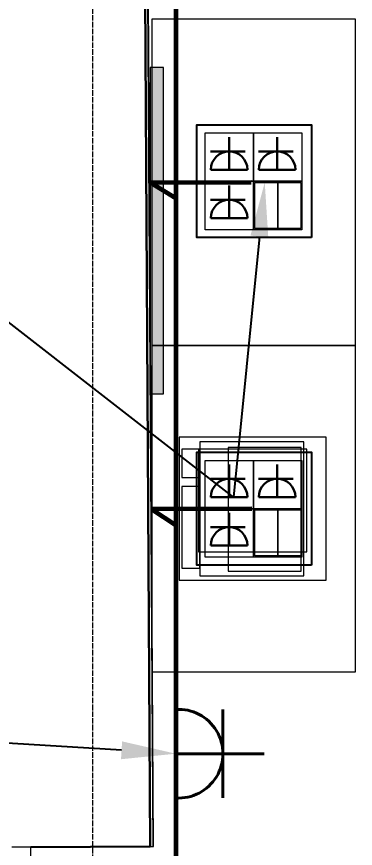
# Model space of a CAD drawing. Header units: millimetres. Extents: x -32 to 417638015, y -35 to 175284279.
# Drawn here: x 1344176 to 1345423, y 82275 to 85334 of the extents above; entities that cross this region are included whole.
import ezdxf
from ezdxf import colors
from ezdxf.entities.mleader import LeaderData, LeaderLine
from ezdxf.math import Vec2, Vec3

# ---------------------------------------------------------------- set-up
doc = ezdxf.new("R2010")
doc.units = ezdxf.units.MM
doc.linetypes.add('ADSK_Линия сетки', pattern=[25, 20, -2.5, 0, -2.5])
for name, color, linetype, lineweight in [('_ЭМ_В полу', 26, 'Кабель в трубе', 60), ('_ЭМ_гофра', 5, 'Continuous', 60), ('Двери', 7, 'Continuous', 9), ('Оси', 253, 'Continuous', 9), ('Стены несущие', 7, 'Continuous', 30), ('Стены отделка', 7, 'Continuous', 30), ('Стены штриховка', 7, 'Continuous', 9), ('ТХ', 5, 'Continuous', 0), ('ТХ_Задание ЭОМ_СС', 6, 'Continuous', 0), ('ШТРИХОВКА', 252, 'Continuous', 15), ('Электро', 250, 'Continuous', 25), ('ЭМ', 5, 'Continuous', 40), ('ЭОМ_Кабель для СУП', 150, 'Continuous', 9)]:
    doc.layers.add(name, color=color, linetype=linetype, lineweight=lineweight)
doc.layers.add('_ЭМ_Надписи', color=7, linetype='Continuous')
doc.layers.add('ВНУТРЯНКА', color=1, linetype='Continuous')
doc.layers.add('PDF _ЭОМ _розетки', color=7, linetype='Continuous', true_color=0xeb0000)
doc.styles.add('ЭОМ', font='isocpeur.ttf', dxfattribs={"width": 0.85, "height": 250})
doc.linetypes.add('Кабель в трубе', pattern='A,8,[133,ltypeshp.shx,S=1,R=0,X=10,Y=1.3],-3,[130,ltypeshp.shx,S=1.5,R=-45,X=-1.5,Y=0],8', length=19)

# ---------------------------------------------------------------- blocks, each defined once
blk = doc.blocks.new('_ЭМ_ТХ2_4 Этаж')
at = {"lineweight": 0}
h = blk.add_hatch(color=8, dxfattribs=at)
h.dxf.hatch_style = 1
h.paths.add_polyline_path([(55475.4, 32183.8), (55525.4, 32183.8), (55525.4, 33383.8), (55475.4, 33383.8)])
at = {"color": 8, "lineweight": 0}
blk.add_lwpolyline([(55475.4, 32183.8), (55525.4, 32183.8), (55525.4, 33383.8), (55475.4, 33383.8), (55475.4, 32183.8)], dxfattribs=at)
at = {"layer": 'ТХ', "color": 8}
for points in [[(55481.5, 33560.9), (55481.5, 32360.9), (56231.5, 32360.9), (56231.5, 33560.9)], [(55481.5, 32360.9), (55481.5, 31160.9), (56231.5, 31160.9), (56231.5, 32360.9)], [(56124.5, 31497.9), (56124.5, 32024), (55582.1, 32024), (55582.1, 31497.9)], [(56042.3, 31514.4), (56042.3, 32007.5), (55658.8, 32007.5), (55658.8, 31514.4)], [(55658.8, 31876), (55658.8, 31980.1), (55593, 31980.1), (55593, 31876)], [(55653.3, 31980.1), (55653.3, 31602), (56053.3, 31602), (56053.3, 31980.1)], [(56031.4, 31530.8), (56031.4, 31985.6), (55762.9, 31985.6), (55762.9, 31530.8)], [(55658.8, 31541.8), (55658.8, 31843.1), (55593, 31843.1), (55593, 31541.8)]]:
    blk.add_lwpolyline(points, close=True, dxfattribs=at)
blk = doc.blocks.new('План 4 этажа')
at = {"layer": 'Двери', "color": 8}
for p, q in [((49127.862, 30755.519), (49057.863, 30755.1)), ((49128.43, 30660.52), (49127.862, 30755.519))]:
    blk.add_line(p, q, dxfattribs=at)
at = {"layer": 'Оси', "color": 8, "linetype": 'ADSK_Линия сетки'}
blk.add_line((49356.505, -3353.101), (49356.505, 43685.833), dxfattribs=at)
at = {"layer": 'Стены несущие', "color": 8}
for p in [(49531.6, 36824.929), (49127.862, 30755.519)]:
    blk.add_line(p, (49567.854, 30758.148), dxfattribs=at)
at = {"layer": 'Стены отделка', "color": 8, "lineweight": 9}
for p, q in [((49579.854, 30758.22), (49543.79, 36793.104)), ((49567.854, 30758.148), (49579.854, 30758.22))]:
    blk.add_line(p, q, dxfattribs=at)
at = {"layer": 'Стены штриховка', "color": 8}
blk.add_line((49577.854, 30758.208), (49541.778, 36795.119), dxfattribs=at)
blk = doc.blocks.new('Блок из 4 розеток')
for points in [[(-209, 203.1), (-124.1, 203.1), (-124.1, 33.5), (-209, 33.5)], [(-124.1, 203.1), (-39.1, 203.1), (-39.1, 33.5), (-124.1, 33.5)]]:
    blk.add_lwpolyline(points, close=True)
at = {"layer": 'PDF _ЭОМ _розетки', "color": 3, "linetype": 'Continuous', "lineweight": 25, "transparency": 33554687}
blk.add_lwpolyline([(0, 0), (-421.6, 0), (-421.6, 415.2), (0, 415.2)], close=True, dxfattribs=at)
at = {"layer": 'PDF _ЭОМ _розетки', "color": 7, "linetype": 'Continuous', "lineweight": 20, "transparency": 33554687}
for points in [[(-213.4, 384.9), (-213.4, 207), (-391.2, 207), (-391.2, 384.9)], [(-35.6, 384.9), (-35.6, 207), (-213.4, 207), (-213.4, 384.9)], [(-213.4, 207), (-213.4, 29.2), (-391.2, 29.2), (-391.2, 207)], [(-35.6, 207), (-35.6, 29.2), (-213.4, 29.2), (-213.4, 207)]]:
    blk.add_lwpolyline(points, close=True, dxfattribs=at)
at = {"layer": 'ВНУТРЯНКА', "color": 5, "lineweight": 30, "ltscale": 100, "transparency": 33554687}
for p, q in [((-244.3, 317), (-372.2, 317)), ((-67.6, 317), (-195.5, 317)), ((-244.3, 139.2), (-372.2, 139.2))]:
    blk.add_line(p, q, dxfattribs=at)
at = {"layer": 'Электро', "color": 5, "lineweight": 30, "transparency": 33554687}
for p, q in [((-303.2, 249.8), (-303.2, 369.9)), ((-126.5, 249.8), (-126.5, 369.9)), ((-370.4, 249.8), (-235.9, 249.8)), ((-193.7, 249.8), (-59.2, 249.8)), ((-303.2, 72), (-303.2, 192.1)), ((-370.4, 72), (-235.9, 72))]:
    blk.add_line(p, q, dxfattribs=at)
at = {"layer": 'Электро', "color": 5, "lineweight": 30, "transparency": 33554687, "extrusion": (0, 0, -1)}
for centre in [(-303.2, 249.7), (-126.5, 249.7), (-303.2, 71.9)]:
    blk.add_ellipse(centre, major_axis=(-47.6, -47.6), ratio=1, start_param=0.787621, end_param=3.924768, dxfattribs=at)
blk = doc.blocks.new('1м розетка IP20')
at = {"layer": 'ЭМ', "color": 5}
for p, q in [((-10.5, 162.7), (-10.5, -162.7)), ((163.1, 162.7), (163.1, -162.7)), ((-10.5, 0), (315.5, 0))]:
    blk.add_line(p, q, dxfattribs=at)
blk.add_arc((0, 0), 163.1, 266.3196, 93.6804, dxfattribs=at)

msp = doc.modelspace()

# ---------------------------------------------------------------- linework, layer by layer
at = {"layer": '_ЭМ_В полу', "linetype": 'ByBlock'}
for points in [[(1345039.2, 84724.2), (1344669.6, 84722)], [(1345042.4, 83524.2), (1344672.7, 83522)]]:
    msp.add_lwpolyline(points, dxfattribs=at)
at = {"layer": '_ЭМ_гофра', "linetype": 'ByBlock'}
for points in [[(1344762, 85992.4), (1344762, 80637.9), (1344690.8, 80506.1)], [(1344669.6, 84722), (1344762, 84665.9)], [(1344672.7, 83522), (1344762, 83463.8)]]:
    msp.add_lwpolyline(points, dxfattribs=at)

# ---------------------------------------------------------------- block references
at = {"layer": 'ТХ_Задание ЭОМ_СС', "lineweight": 50}
msp.add_blockref('_ЭМ_ТХ2_4 Этаж', (1289191.8, 51763.2), dxfattribs=at)
at = {"layer": 'ШТРИХОВКА'}
msp.add_blockref('План 4 этажа', (1295100.3, 51524.3), dxfattribs=at)
at = {"layer": 'ЭМ'}
msp.add_blockref('1м розетка IP20', (1344772.5, 82623.3), dxfattribs=at)
at = {"layer": 'ЭОМ_Кабель для СУП', "color": 217, "linetype": 'ByBlock', "lineweight": 40, "true_color": 0x93278f, "transparency": 33554687}
for p in [(1345261.7, 84521.1), (1345261.7, 83317.1)]:
    msp.add_blockref('Блок из 4 розеток', p, dxfattribs=at)

# ---------------------------------------------------------------- leaders
at = {"layer": '_ЭМ_Надписи', "color": 7, "ltscale": 5}
ml = msp.add_multileader_mtext('Standard', dxfattribs=at)
ml.set_content('{\\fGOST Common|b0|i0|c0|p34;\\W0.9;\\C256;4\\fGOST Common|b0|i0|c204|p34;ЩРС\\fGOST Common|b0|i0|c0|p34;-2\\fISOCPEUR|b0|i0|c204|p34;\\W0.85; Гр.5\\P\\W1;\\C0;Ноутбук}', color=1, style='ЭОМ')
ml.set_leader_properties()
ml.build(insert=Vec2(0, 0))
ml.multileader.update_dxf_attribs({"text_left_attachment_type": 6, "text_right_attachment_type": 6, "dogleg_length": 0, "arrow_head_size": 200})
ctx = ml.context
ctx.base_point, ctx.char_height, ctx.arrow_head_size, ctx.landing_gap_size, ctx.plane_origin = Vec3(1338034.5, 87655.8, -64.3), 250, 200, 0, Vec3(1323099.5, 96046.4, -64.3)
ctx.left_attachment, ctx.right_attachment = 6, 6
notes = []
notes.append((ctx, [(1, (1, 1, 0), (1339708.3, 87655.8, -64.3), (-1, 0), 0, [(1, [(1345089.6, 84724.2, -64.3), (1344974.6, 83566.8, -64.3)], 0, [])])]))
ctx.mtext.insert, ctx.mtext.width, ctx.mtext.defined_height, ctx.mtext.flow_direction = Vec3(1338034.5, 87980.8, -64.3), 4435.547, 545.6, 5
ml = msp.add_multileader_mtext('Standard', dxfattribs=at)
ml.set_content('{\\fGOST Common|b0|i0|c204|p34;\\W0.9;\\C256;4ЩРС-2\\fISOCPEUR|b0|i0|c204|p34;\\W0.85; Гр.2 Резерв\\P\\fGOST Common|b0|i0|c0|p34;\\W0.9;h=\\fGOST Common|b0|i0|c204|p34;1\\fGOST Common|b0|i0|c0|p34;.\\fGOST Common|b0|i0|c204|p34;8м}', color=1, style='ЭОМ')
ml.set_leader_properties()
ml.build(insert=Vec2(0, 0))
ml.multileader.update_dxf_attribs({"text_left_attachment_type": 6, "text_right_attachment_type": 6, "dogleg_length": 0, "arrow_head_size": 200})
ctx = ml.context
ctx.base_point, ctx.char_height, ctx.arrow_head_size, ctx.landing_gap_size, ctx.plane_origin = Vec3(1338086.1, 82936.9), 250, 200, 0, Vec3(1332201.9, 101972.3)
ctx.left_attachment, ctx.right_attachment = 6, 6
notes.append((ctx, [(1, (1, 1, 0), (1339759.9, 82936.9), (-1, 0), 0, [(0, [(1344762, 82623.3)], 0, [])])]))
ctx.mtext.insert, ctx.mtext.width, ctx.mtext.defined_height, ctx.mtext.flow_direction = Vec3(1338086.1, 83236.9), 1906.016, 545.6, 5
for ctx, leaders in notes:
    for number, flags, end, landing, length, lines in leaders:
        leader = LeaderData()
        leader.index, (leader.has_last_leader_line, leader.has_dogleg_vector, leader.attachment_direction) = number, flags
        leader.last_leader_point, leader.dogleg_vector, leader.dogleg_length = Vec3(end), Vec3(landing), length
        for number, points, colour, breaks in lines:
            line = LeaderLine()
            line.index, line.vertices, line.color, line.breaks = number, Vec3.list(points), colors.encode_raw_color(colour), breaks
            leader.lines.append(line)
        ctx.leaders.append(leader)

doc.saveas('drawing.dxf')
